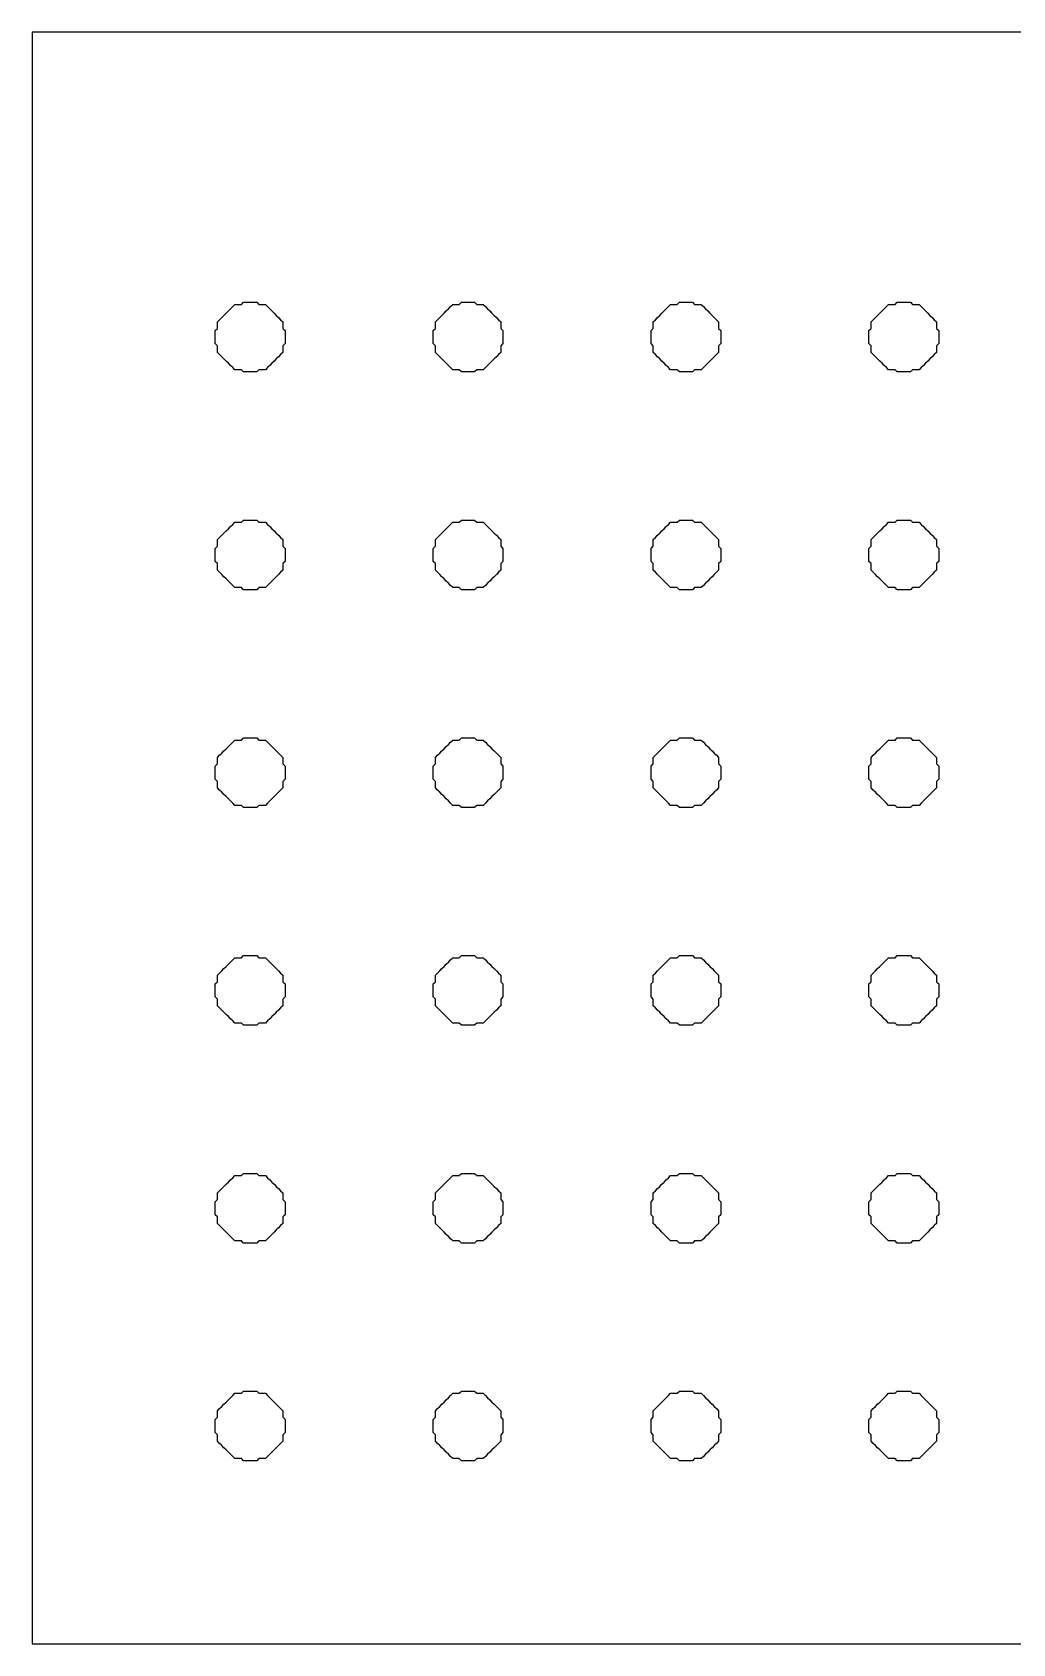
# Model space of a CAD drawing. Header units: millimetres. Extents: x 6 to 592, y 6 to 390.
# Drawn here: x 6 to 51, y 316 to 390 of the extents above; entities that cross this region are included whole.
import ezdxf

# ---------------------------------------------------------------- set-up
doc = ezdxf.new("R2010")
doc.units = ezdxf.units.MM
doc.layers.add('CUT', color=1, linetype='Continuous')
doc.layers.add('CUT_INNER', color=1, linetype='Continuous')

msp = doc.modelspace()

# ---------------------------------------------------------------- linework, layer by layer
at = {"layer": 'CUT'}
msp.add_lwpolyline([(96, 390), (6, 390), (6, 316), (96, 316), (96, 390)], close=True, dxfattribs=at)
at = {"layer": 'CUT_INNER'}
for points in [[(15.9, 374.4), (15.7, 374.4), (15.6, 374.5), (15.5, 374.5), (15.3, 374.5), (15.2, 374.6), (15.1, 374.7), (15, 374.8), (14.9, 374.9), (14.8, 375), (14.7, 375.1), (14.6, 375.2), (14.5, 375.3), (14.5, 375.5), (14.5, 375.6), (14.4, 375.7), (14.4, 375.9), (14.4, 376), (14.4, 376.1), (14.4, 376.3), (14.5, 376.4), (14.5, 376.5), (14.5, 376.7), (14.6, 376.8), (14.7, 376.9), (14.8, 377), (14.9, 377.1), (15, 377.2), (15.1, 377.3), (15.2, 377.4), (15.3, 377.5), (15.5, 377.5), (15.6, 377.5), (15.7, 377.6), (15.9, 377.6), (16, 377.6), (16.1, 377.6), (16.3, 377.6), (16.4, 377.5), (16.5, 377.5), (16.7, 377.5), (16.8, 377.4), (16.9, 377.3), (17, 377.2), (17.1, 377.1), (17.2, 377), (17.3, 376.9), (17.4, 376.8), (17.5, 376.7), (17.5, 376.5), (17.5, 376.4), (17.6, 376.3), (17.6, 376.1), (17.6, 376), (17.6, 375.9), (17.6, 375.7), (17.5, 375.6), (17.5, 375.5), (17.5, 375.3), (17.4, 375.2), (17.3, 375.1), (17.2, 375), (17.1, 374.9), (17, 374.8), (16.9, 374.7), (16.8, 374.6), (16.7, 374.5), (16.5, 374.5), (16.4, 374.5), (16.3, 374.4), (16.1, 374.4), (16, 374.4), (15.9, 374.4)], [(25.9, 374.4), (25.7, 374.4), (25.6, 374.5), (25.5, 374.5), (25.3, 374.5), (25.2, 374.6), (25.1, 374.7), (25, 374.8), (24.9, 374.9), (24.8, 375), (24.7, 375.1), (24.6, 375.2), (24.5, 375.3), (24.5, 375.5), (24.5, 375.6), (24.4, 375.7), (24.4, 375.9), (24.4, 376), (24.4, 376.1), (24.4, 376.3), (24.5, 376.4), (24.5, 376.5), (24.5, 376.7), (24.6, 376.8), (24.7, 376.9), (24.8, 377), (24.9, 377.1), (25, 377.2), (25.1, 377.3), (25.2, 377.4), (25.3, 377.5), (25.5, 377.5), (25.6, 377.5), (25.7, 377.6), (25.9, 377.6), (26, 377.6), (26.1, 377.6), (26.3, 377.6), (26.4, 377.5), (26.5, 377.5), (26.7, 377.5), (26.8, 377.4), (26.9, 377.3), (27, 377.2), (27.1, 377.1), (27.2, 377), (27.3, 376.9), (27.4, 376.8), (27.5, 376.7), (27.5, 376.5), (27.5, 376.4), (27.6, 376.3), (27.6, 376.1), (27.6, 376), (27.6, 375.9), (27.6, 375.7), (27.5, 375.6), (27.5, 375.5), (27.5, 375.3), (27.4, 375.2), (27.3, 375.1), (27.2, 375), (27.1, 374.9), (27, 374.8), (26.9, 374.7), (26.8, 374.6), (26.7, 374.5), (26.5, 374.5), (26.4, 374.5), (26.3, 374.4), (26.1, 374.4), (26, 374.4), (25.9, 374.4)], [(35.9, 374.4), (35.7, 374.4), (35.6, 374.5), (35.5, 374.5), (35.3, 374.5), (35.2, 374.6), (35.1, 374.7), (35, 374.8), (34.9, 374.9), (34.8, 375), (34.7, 375.1), (34.6, 375.2), (34.5, 375.3), (34.5, 375.5), (34.5, 375.6), (34.4, 375.7), (34.4, 375.9), (34.4, 376), (34.4, 376.1), (34.4, 376.3), (34.5, 376.4), (34.5, 376.5), (34.5, 376.7), (34.6, 376.8), (34.7, 376.9), (34.8, 377), (34.9, 377.1), (35, 377.2), (35.1, 377.3), (35.2, 377.4), (35.3, 377.5), (35.5, 377.5), (35.6, 377.5), (35.7, 377.6), (35.9, 377.6), (36, 377.6), (36.1, 377.6), (36.3, 377.6), (36.4, 377.5), (36.5, 377.5), (36.7, 377.5), (36.8, 377.4), (36.9, 377.3), (37, 377.2), (37.1, 377.1), (37.2, 377), (37.3, 376.9), (37.4, 376.8), (37.5, 376.7), (37.5, 376.5), (37.5, 376.4), (37.6, 376.3), (37.6, 376.1), (37.6, 376), (37.6, 375.9), (37.6, 375.7), (37.5, 375.6), (37.5, 375.5), (37.5, 375.3), (37.4, 375.2), (37.3, 375.1), (37.2, 375), (37.1, 374.9), (37, 374.8), (36.9, 374.7), (36.8, 374.6), (36.7, 374.5), (36.5, 374.5), (36.4, 374.5), (36.3, 374.4), (36.1, 374.4), (36, 374.4), (35.9, 374.4)], [(45.9, 374.4), (45.7, 374.4), (45.6, 374.5), (45.5, 374.5), (45.3, 374.5), (45.2, 374.6), (45.1, 374.7), (45, 374.8), (44.9, 374.9), (44.8, 375), (44.7, 375.1), (44.6, 375.2), (44.5, 375.3), (44.5, 375.5), (44.5, 375.6), (44.4, 375.7), (44.4, 375.9), (44.4, 376), (44.4, 376.1), (44.4, 376.3), (44.5, 376.4), (44.5, 376.5), (44.5, 376.7), (44.6, 376.8), (44.7, 376.9), (44.8, 377), (44.9, 377.1), (45, 377.2), (45.1, 377.3), (45.2, 377.4), (45.3, 377.5), (45.5, 377.5), (45.6, 377.5), (45.7, 377.6), (45.9, 377.6), (46, 377.6), (46.1, 377.6), (46.3, 377.6), (46.4, 377.5), (46.5, 377.5), (46.7, 377.5), (46.8, 377.4), (46.9, 377.3), (47, 377.2), (47.1, 377.1), (47.2, 377), (47.3, 376.9), (47.4, 376.8), (47.5, 376.7), (47.5, 376.5), (47.5, 376.4), (47.6, 376.3), (47.6, 376.1), (47.6, 376), (47.6, 375.9), (47.6, 375.7), (47.5, 375.6), (47.5, 375.5), (47.5, 375.3), (47.4, 375.2), (47.3, 375.1), (47.2, 375), (47.1, 374.9), (47, 374.8), (46.9, 374.7), (46.8, 374.6), (46.7, 374.5), (46.5, 374.5), (46.4, 374.5), (46.3, 374.4), (46.1, 374.4), (46, 374.4), (45.9, 374.4)], [(15.9, 364.4), (15.7, 364.4), (15.6, 364.5), (15.5, 364.5), (15.3, 364.5), (15.2, 364.6), (15.1, 364.7), (15, 364.8), (14.9, 364.9), (14.8, 365), (14.7, 365.1), (14.6, 365.2), (14.5, 365.3), (14.5, 365.5), (14.5, 365.6), (14.4, 365.7), (14.4, 365.9), (14.4, 366), (14.4, 366.1), (14.4, 366.3), (14.5, 366.4), (14.5, 366.5), (14.5, 366.7), (14.6, 366.8), (14.7, 366.9), (14.8, 367), (14.9, 367.1), (15, 367.2), (15.1, 367.3), (15.2, 367.4), (15.3, 367.5), (15.5, 367.5), (15.6, 367.5), (15.7, 367.6), (15.9, 367.6), (16, 367.6), (16.1, 367.6), (16.3, 367.6), (16.4, 367.5), (16.5, 367.5), (16.7, 367.5), (16.8, 367.4), (16.9, 367.3), (17, 367.2), (17.1, 367.1), (17.2, 367), (17.3, 366.9), (17.4, 366.8), (17.5, 366.7), (17.5, 366.5), (17.5, 366.4), (17.6, 366.3), (17.6, 366.1), (17.6, 366), (17.6, 365.9), (17.6, 365.7), (17.5, 365.6), (17.5, 365.5), (17.5, 365.3), (17.4, 365.2), (17.3, 365.1), (17.2, 365), (17.1, 364.9), (17, 364.8), (16.9, 364.7), (16.8, 364.6), (16.7, 364.5), (16.5, 364.5), (16.4, 364.5), (16.3, 364.4), (16.1, 364.4), (16, 364.4), (15.9, 364.4)], [(25.9, 364.4), (25.7, 364.4), (25.6, 364.5), (25.5, 364.5), (25.3, 364.5), (25.2, 364.6), (25.1, 364.7), (25, 364.8), (24.9, 364.9), (24.8, 365), (24.7, 365.1), (24.6, 365.2), (24.5, 365.3), (24.5, 365.5), (24.5, 365.6), (24.4, 365.7), (24.4, 365.9), (24.4, 366), (24.4, 366.1), (24.4, 366.3), (24.5, 366.4), (24.5, 366.5), (24.5, 366.7), (24.6, 366.8), (24.7, 366.9), (24.8, 367), (24.9, 367.1), (25, 367.2), (25.1, 367.3), (25.2, 367.4), (25.3, 367.5), (25.5, 367.5), (25.6, 367.5), (25.7, 367.6), (25.9, 367.6), (26, 367.6), (26.1, 367.6), (26.3, 367.6), (26.4, 367.5), (26.5, 367.5), (26.7, 367.5), (26.8, 367.4), (26.9, 367.3), (27, 367.2), (27.1, 367.1), (27.2, 367), (27.3, 366.9), (27.4, 366.8), (27.5, 366.7), (27.5, 366.5), (27.5, 366.4), (27.6, 366.3), (27.6, 366.1), (27.6, 366), (27.6, 365.9), (27.6, 365.7), (27.5, 365.6), (27.5, 365.5), (27.5, 365.3), (27.4, 365.2), (27.3, 365.1), (27.2, 365), (27.1, 364.9), (27, 364.8), (26.9, 364.7), (26.8, 364.6), (26.7, 364.5), (26.5, 364.5), (26.4, 364.5), (26.3, 364.4), (26.1, 364.4), (26, 364.4), (25.9, 364.4)], [(35.9, 364.4), (35.7, 364.4), (35.6, 364.5), (35.5, 364.5), (35.3, 364.5), (35.2, 364.6), (35.1, 364.7), (35, 364.8), (34.9, 364.9), (34.8, 365), (34.7, 365.1), (34.6, 365.2), (34.5, 365.3), (34.5, 365.5), (34.5, 365.6), (34.4, 365.7), (34.4, 365.9), (34.4, 366), (34.4, 366.1), (34.4, 366.3), (34.5, 366.4), (34.5, 366.5), (34.5, 366.7), (34.6, 366.8), (34.7, 366.9), (34.8, 367), (34.9, 367.1), (35, 367.2), (35.1, 367.3), (35.2, 367.4), (35.3, 367.5), (35.5, 367.5), (35.6, 367.5), (35.7, 367.6), (35.9, 367.6), (36, 367.6), (36.1, 367.6), (36.3, 367.6), (36.4, 367.5), (36.5, 367.5), (36.7, 367.5), (36.8, 367.4), (36.9, 367.3), (37, 367.2), (37.1, 367.1), (37.2, 367), (37.3, 366.9), (37.4, 366.8), (37.5, 366.7), (37.5, 366.5), (37.5, 366.4), (37.6, 366.3), (37.6, 366.1), (37.6, 366), (37.6, 365.9), (37.6, 365.7), (37.5, 365.6), (37.5, 365.5), (37.5, 365.3), (37.4, 365.2), (37.3, 365.1), (37.2, 365), (37.1, 364.9), (37, 364.8), (36.9, 364.7), (36.8, 364.6), (36.7, 364.5), (36.5, 364.5), (36.4, 364.5), (36.3, 364.4), (36.1, 364.4), (36, 364.4), (35.9, 364.4)], [(45.9, 364.4), (45.7, 364.4), (45.6, 364.5), (45.5, 364.5), (45.3, 364.5), (45.2, 364.6), (45.1, 364.7), (45, 364.8), (44.9, 364.9), (44.8, 365), (44.7, 365.1), (44.6, 365.2), (44.5, 365.3), (44.5, 365.5), (44.5, 365.6), (44.4, 365.7), (44.4, 365.9), (44.4, 366), (44.4, 366.1), (44.4, 366.3), (44.5, 366.4), (44.5, 366.5), (44.5, 366.7), (44.6, 366.8), (44.7, 366.9), (44.8, 367), (44.9, 367.1), (45, 367.2), (45.1, 367.3), (45.2, 367.4), (45.3, 367.5), (45.5, 367.5), (45.6, 367.5), (45.7, 367.6), (45.9, 367.6), (46, 367.6), (46.1, 367.6), (46.3, 367.6), (46.4, 367.5), (46.5, 367.5), (46.7, 367.5), (46.8, 367.4), (46.9, 367.3), (47, 367.2), (47.1, 367.1), (47.2, 367), (47.3, 366.9), (47.4, 366.8), (47.5, 366.7), (47.5, 366.5), (47.5, 366.4), (47.6, 366.3), (47.6, 366.1), (47.6, 366), (47.6, 365.9), (47.6, 365.7), (47.5, 365.6), (47.5, 365.5), (47.5, 365.3), (47.4, 365.2), (47.3, 365.1), (47.2, 365), (47.1, 364.9), (47, 364.8), (46.9, 364.7), (46.8, 364.6), (46.7, 364.5), (46.5, 364.5), (46.4, 364.5), (46.3, 364.4), (46.1, 364.4), (46, 364.4), (45.9, 364.4)], [(15.9, 354.4), (15.7, 354.4), (15.6, 354.5), (15.5, 354.5), (15.3, 354.5), (15.2, 354.6), (15.1, 354.7), (15, 354.8), (14.9, 354.9), (14.8, 355), (14.7, 355.1), (14.6, 355.2), (14.5, 355.3), (14.5, 355.5), (14.5, 355.6), (14.4, 355.7), (14.4, 355.9), (14.4, 356), (14.4, 356.1), (14.4, 356.3), (14.5, 356.4), (14.5, 356.5), (14.5, 356.7), (14.6, 356.8), (14.7, 356.9), (14.8, 357), (14.9, 357.1), (15, 357.2), (15.1, 357.3), (15.2, 357.4), (15.3, 357.5), (15.5, 357.5), (15.6, 357.5), (15.7, 357.6), (15.9, 357.6), (16, 357.6), (16.1, 357.6), (16.3, 357.6), (16.4, 357.5), (16.5, 357.5), (16.7, 357.5), (16.8, 357.4), (16.9, 357.3), (17, 357.2), (17.1, 357.1), (17.2, 357), (17.3, 356.9), (17.4, 356.8), (17.5, 356.7), (17.5, 356.5), (17.5, 356.4), (17.6, 356.3), (17.6, 356.1), (17.6, 356), (17.6, 355.9), (17.6, 355.7), (17.5, 355.6), (17.5, 355.5), (17.5, 355.3), (17.4, 355.2), (17.3, 355.1), (17.2, 355), (17.1, 354.9), (17, 354.8), (16.9, 354.7), (16.8, 354.6), (16.7, 354.5), (16.5, 354.5), (16.4, 354.5), (16.3, 354.4), (16.1, 354.4), (16, 354.4), (15.9, 354.4)], [(25.9, 354.4), (25.7, 354.4), (25.6, 354.5), (25.5, 354.5), (25.3, 354.5), (25.2, 354.6), (25.1, 354.7), (25, 354.8), (24.9, 354.9), (24.8, 355), (24.7, 355.1), (24.6, 355.2), (24.5, 355.3), (24.5, 355.5), (24.5, 355.6), (24.4, 355.7), (24.4, 355.9), (24.4, 356), (24.4, 356.1), (24.4, 356.3), (24.5, 356.4), (24.5, 356.5), (24.5, 356.7), (24.6, 356.8), (24.7, 356.9), (24.8, 357), (24.9, 357.1), (25, 357.2), (25.1, 357.3), (25.2, 357.4), (25.3, 357.5), (25.5, 357.5), (25.6, 357.5), (25.7, 357.6), (25.9, 357.6), (26, 357.6), (26.1, 357.6), (26.3, 357.6), (26.4, 357.5), (26.5, 357.5), (26.7, 357.5), (26.8, 357.4), (26.9, 357.3), (27, 357.2), (27.1, 357.1), (27.2, 357), (27.3, 356.9), (27.4, 356.8), (27.5, 356.7), (27.5, 356.5), (27.5, 356.4), (27.6, 356.3), (27.6, 356.1), (27.6, 356), (27.6, 355.9), (27.6, 355.7), (27.5, 355.6), (27.5, 355.5), (27.5, 355.3), (27.4, 355.2), (27.3, 355.1), (27.2, 355), (27.1, 354.9), (27, 354.8), (26.9, 354.7), (26.8, 354.6), (26.7, 354.5), (26.5, 354.5), (26.4, 354.5), (26.3, 354.4), (26.1, 354.4), (26, 354.4), (25.9, 354.4)], [(35.9, 354.4), (35.7, 354.4), (35.6, 354.5), (35.5, 354.5), (35.3, 354.5), (35.2, 354.6), (35.1, 354.7), (35, 354.8), (34.9, 354.9), (34.8, 355), (34.7, 355.1), (34.6, 355.2), (34.5, 355.3), (34.5, 355.5), (34.5, 355.6), (34.4, 355.7), (34.4, 355.9), (34.4, 356), (34.4, 356.1), (34.4, 356.3), (34.5, 356.4), (34.5, 356.5), (34.5, 356.7), (34.6, 356.8), (34.7, 356.9), (34.8, 357), (34.9, 357.1), (35, 357.2), (35.1, 357.3), (35.2, 357.4), (35.3, 357.5), (35.5, 357.5), (35.6, 357.5), (35.7, 357.6), (35.9, 357.6), (36, 357.6), (36.1, 357.6), (36.3, 357.6), (36.4, 357.5), (36.5, 357.5), (36.7, 357.5), (36.8, 357.4), (36.9, 357.3), (37, 357.2), (37.1, 357.1), (37.2, 357), (37.3, 356.9), (37.4, 356.8), (37.5, 356.7), (37.5, 356.5), (37.5, 356.4), (37.6, 356.3), (37.6, 356.1), (37.6, 356), (37.6, 355.9), (37.6, 355.7), (37.5, 355.6), (37.5, 355.5), (37.5, 355.3), (37.4, 355.2), (37.3, 355.1), (37.2, 355), (37.1, 354.9), (37, 354.8), (36.9, 354.7), (36.8, 354.6), (36.7, 354.5), (36.5, 354.5), (36.4, 354.5), (36.3, 354.4), (36.1, 354.4), (36, 354.4), (35.9, 354.4)], [(45.9, 354.4), (45.7, 354.4), (45.6, 354.5), (45.5, 354.5), (45.3, 354.5), (45.2, 354.6), (45.1, 354.7), (45, 354.8), (44.9, 354.9), (44.8, 355), (44.7, 355.1), (44.6, 355.2), (44.5, 355.3), (44.5, 355.5), (44.5, 355.6), (44.4, 355.7), (44.4, 355.9), (44.4, 356), (44.4, 356.1), (44.4, 356.3), (44.5, 356.4), (44.5, 356.5), (44.5, 356.7), (44.6, 356.8), (44.7, 356.9), (44.8, 357), (44.9, 357.1), (45, 357.2), (45.1, 357.3), (45.2, 357.4), (45.3, 357.5), (45.5, 357.5), (45.6, 357.5), (45.7, 357.6), (45.9, 357.6), (46, 357.6), (46.1, 357.6), (46.3, 357.6), (46.4, 357.5), (46.5, 357.5), (46.7, 357.5), (46.8, 357.4), (46.9, 357.3), (47, 357.2), (47.1, 357.1), (47.2, 357), (47.3, 356.9), (47.4, 356.8), (47.5, 356.7), (47.5, 356.5), (47.5, 356.4), (47.6, 356.3), (47.6, 356.1), (47.6, 356), (47.6, 355.9), (47.6, 355.7), (47.5, 355.6), (47.5, 355.5), (47.5, 355.3), (47.4, 355.2), (47.3, 355.1), (47.2, 355), (47.1, 354.9), (47, 354.8), (46.9, 354.7), (46.8, 354.6), (46.7, 354.5), (46.5, 354.5), (46.4, 354.5), (46.3, 354.4), (46.1, 354.4), (46, 354.4), (45.9, 354.4)], [(15.9, 344.4), (15.7, 344.4), (15.6, 344.5), (15.5, 344.5), (15.3, 344.5), (15.2, 344.6), (15.1, 344.7), (15, 344.8), (14.9, 344.9), (14.8, 345), (14.7, 345.1), (14.6, 345.2), (14.5, 345.3), (14.5, 345.5), (14.5, 345.6), (14.4, 345.7), (14.4, 345.9), (14.4, 346), (14.4, 346.1), (14.4, 346.3), (14.5, 346.4), (14.5, 346.5), (14.5, 346.7), (14.6, 346.8), (14.7, 346.9), (14.8, 347), (14.9, 347.1), (15, 347.2), (15.1, 347.3), (15.2, 347.4), (15.3, 347.5), (15.5, 347.5), (15.6, 347.5), (15.7, 347.6), (15.9, 347.6), (16, 347.6), (16.1, 347.6), (16.3, 347.6), (16.4, 347.5), (16.5, 347.5), (16.7, 347.5), (16.8, 347.4), (16.9, 347.3), (17, 347.2), (17.1, 347.1), (17.2, 347), (17.3, 346.9), (17.4, 346.8), (17.5, 346.7), (17.5, 346.5), (17.5, 346.4), (17.6, 346.3), (17.6, 346.1), (17.6, 346), (17.6, 345.9), (17.6, 345.7), (17.5, 345.6), (17.5, 345.5), (17.5, 345.3), (17.4, 345.2), (17.3, 345.1), (17.2, 345), (17.1, 344.9), (17, 344.8), (16.9, 344.7), (16.8, 344.6), (16.7, 344.5), (16.5, 344.5), (16.4, 344.5), (16.3, 344.4), (16.1, 344.4), (16, 344.4), (15.9, 344.4)], [(25.9, 344.4), (25.7, 344.4), (25.6, 344.5), (25.5, 344.5), (25.3, 344.5), (25.2, 344.6), (25.1, 344.7), (25, 344.8), (24.9, 344.9), (24.8, 345), (24.7, 345.1), (24.6, 345.2), (24.5, 345.3), (24.5, 345.5), (24.5, 345.6), (24.4, 345.7), (24.4, 345.9), (24.4, 346), (24.4, 346.1), (24.4, 346.3), (24.5, 346.4), (24.5, 346.5), (24.5, 346.7), (24.6, 346.8), (24.7, 346.9), (24.8, 347), (24.9, 347.1), (25, 347.2), (25.1, 347.3), (25.2, 347.4), (25.3, 347.5), (25.5, 347.5), (25.6, 347.5), (25.7, 347.6), (25.9, 347.6), (26, 347.6), (26.1, 347.6), (26.3, 347.6), (26.4, 347.5), (26.5, 347.5), (26.7, 347.5), (26.8, 347.4), (26.9, 347.3), (27, 347.2), (27.1, 347.1), (27.2, 347), (27.3, 346.9), (27.4, 346.8), (27.5, 346.7), (27.5, 346.5), (27.5, 346.4), (27.6, 346.3), (27.6, 346.1), (27.6, 346), (27.6, 345.9), (27.6, 345.7), (27.5, 345.6), (27.5, 345.5), (27.5, 345.3), (27.4, 345.2), (27.3, 345.1), (27.2, 345), (27.1, 344.9), (27, 344.8), (26.9, 344.7), (26.8, 344.6), (26.7, 344.5), (26.5, 344.5), (26.4, 344.5), (26.3, 344.4), (26.1, 344.4), (26, 344.4), (25.9, 344.4)], [(35.9, 344.4), (35.7, 344.4), (35.6, 344.5), (35.5, 344.5), (35.3, 344.5), (35.2, 344.6), (35.1, 344.7), (35, 344.8), (34.9, 344.9), (34.8, 345), (34.7, 345.1), (34.6, 345.2), (34.5, 345.3), (34.5, 345.5), (34.5, 345.6), (34.4, 345.7), (34.4, 345.9), (34.4, 346), (34.4, 346.1), (34.4, 346.3), (34.5, 346.4), (34.5, 346.5), (34.5, 346.7), (34.6, 346.8), (34.7, 346.9), (34.8, 347), (34.9, 347.1), (35, 347.2), (35.1, 347.3), (35.2, 347.4), (35.3, 347.5), (35.5, 347.5), (35.6, 347.5), (35.7, 347.6), (35.9, 347.6), (36, 347.6), (36.1, 347.6), (36.3, 347.6), (36.4, 347.5), (36.5, 347.5), (36.7, 347.5), (36.8, 347.4), (36.9, 347.3), (37, 347.2), (37.1, 347.1), (37.2, 347), (37.3, 346.9), (37.4, 346.8), (37.5, 346.7), (37.5, 346.5), (37.5, 346.4), (37.6, 346.3), (37.6, 346.1), (37.6, 346), (37.6, 345.9), (37.6, 345.7), (37.5, 345.6), (37.5, 345.5), (37.5, 345.3), (37.4, 345.2), (37.3, 345.1), (37.2, 345), (37.1, 344.9), (37, 344.8), (36.9, 344.7), (36.8, 344.6), (36.7, 344.5), (36.5, 344.5), (36.4, 344.5), (36.3, 344.4), (36.1, 344.4), (36, 344.4), (35.9, 344.4)], [(45.9, 344.4), (45.7, 344.4), (45.6, 344.5), (45.5, 344.5), (45.3, 344.5), (45.2, 344.6), (45.1, 344.7), (45, 344.8), (44.9, 344.9), (44.8, 345), (44.7, 345.1), (44.6, 345.2), (44.5, 345.3), (44.5, 345.5), (44.5, 345.6), (44.4, 345.7), (44.4, 345.9), (44.4, 346), (44.4, 346.1), (44.4, 346.3), (44.5, 346.4), (44.5, 346.5), (44.5, 346.7), (44.6, 346.8), (44.7, 346.9), (44.8, 347), (44.9, 347.1), (45, 347.2), (45.1, 347.3), (45.2, 347.4), (45.3, 347.5), (45.5, 347.5), (45.6, 347.5), (45.7, 347.6), (45.9, 347.6), (46, 347.6), (46.1, 347.6), (46.3, 347.6), (46.4, 347.5), (46.5, 347.5), (46.7, 347.5), (46.8, 347.4), (46.9, 347.3), (47, 347.2), (47.1, 347.1), (47.2, 347), (47.3, 346.9), (47.4, 346.8), (47.5, 346.7), (47.5, 346.5), (47.5, 346.4), (47.6, 346.3), (47.6, 346.1), (47.6, 346), (47.6, 345.9), (47.6, 345.7), (47.5, 345.6), (47.5, 345.5), (47.5, 345.3), (47.4, 345.2), (47.3, 345.1), (47.2, 345), (47.1, 344.9), (47, 344.8), (46.9, 344.7), (46.8, 344.6), (46.7, 344.5), (46.5, 344.5), (46.4, 344.5), (46.3, 344.4), (46.1, 344.4), (46, 344.4), (45.9, 344.4)], [(15.9, 334.4), (15.7, 334.4), (15.6, 334.5), (15.5, 334.5), (15.3, 334.5), (15.2, 334.6), (15.1, 334.7), (15, 334.8), (14.9, 334.9), (14.8, 335), (14.7, 335.1), (14.6, 335.2), (14.5, 335.3), (14.5, 335.5), (14.5, 335.6), (14.4, 335.7), (14.4, 335.9), (14.4, 336), (14.4, 336.1), (14.4, 336.3), (14.5, 336.4), (14.5, 336.5), (14.5, 336.7), (14.6, 336.8), (14.7, 336.9), (14.8, 337), (14.9, 337.1), (15, 337.2), (15.1, 337.3), (15.2, 337.4), (15.3, 337.5), (15.5, 337.5), (15.6, 337.5), (15.7, 337.6), (15.9, 337.6), (16, 337.6), (16.1, 337.6), (16.3, 337.6), (16.4, 337.5), (16.5, 337.5), (16.7, 337.5), (16.8, 337.4), (16.9, 337.3), (17, 337.2), (17.1, 337.1), (17.2, 337), (17.3, 336.9), (17.4, 336.8), (17.5, 336.7), (17.5, 336.5), (17.5, 336.4), (17.6, 336.3), (17.6, 336.1), (17.6, 336), (17.6, 335.9), (17.6, 335.7), (17.5, 335.6), (17.5, 335.5), (17.5, 335.3), (17.4, 335.2), (17.3, 335.1), (17.2, 335), (17.1, 334.9), (17, 334.8), (16.9, 334.7), (16.8, 334.6), (16.7, 334.5), (16.5, 334.5), (16.4, 334.5), (16.3, 334.4), (16.1, 334.4), (16, 334.4), (15.9, 334.4)], [(25.9, 334.4), (25.7, 334.4), (25.6, 334.5), (25.5, 334.5), (25.3, 334.5), (25.2, 334.6), (25.1, 334.7), (25, 334.8), (24.9, 334.9), (24.8, 335), (24.7, 335.1), (24.6, 335.2), (24.5, 335.3), (24.5, 335.5), (24.5, 335.6), (24.4, 335.7), (24.4, 335.9), (24.4, 336), (24.4, 336.1), (24.4, 336.3), (24.5, 336.4), (24.5, 336.5), (24.5, 336.7), (24.6, 336.8), (24.7, 336.9), (24.8, 337), (24.9, 337.1), (25, 337.2), (25.1, 337.3), (25.2, 337.4), (25.3, 337.5), (25.5, 337.5), (25.6, 337.5), (25.7, 337.6), (25.9, 337.6), (26, 337.6), (26.1, 337.6), (26.3, 337.6), (26.4, 337.5), (26.5, 337.5), (26.7, 337.5), (26.8, 337.4), (26.9, 337.3), (27, 337.2), (27.1, 337.1), (27.2, 337), (27.3, 336.9), (27.4, 336.8), (27.5, 336.7), (27.5, 336.5), (27.5, 336.4), (27.6, 336.3), (27.6, 336.1), (27.6, 336), (27.6, 335.9), (27.6, 335.7), (27.5, 335.6), (27.5, 335.5), (27.5, 335.3), (27.4, 335.2), (27.3, 335.1), (27.2, 335), (27.1, 334.9), (27, 334.8), (26.9, 334.7), (26.8, 334.6), (26.7, 334.5), (26.5, 334.5), (26.4, 334.5), (26.3, 334.4), (26.1, 334.4), (26, 334.4), (25.9, 334.4)], [(35.9, 334.4), (35.7, 334.4), (35.6, 334.5), (35.5, 334.5), (35.3, 334.5), (35.2, 334.6), (35.1, 334.7), (35, 334.8), (34.9, 334.9), (34.8, 335), (34.7, 335.1), (34.6, 335.2), (34.5, 335.3), (34.5, 335.5), (34.5, 335.6), (34.4, 335.7), (34.4, 335.9), (34.4, 336), (34.4, 336.1), (34.4, 336.3), (34.5, 336.4), (34.5, 336.5), (34.5, 336.7), (34.6, 336.8), (34.7, 336.9), (34.8, 337), (34.9, 337.1), (35, 337.2), (35.1, 337.3), (35.2, 337.4), (35.3, 337.5), (35.5, 337.5), (35.6, 337.5), (35.7, 337.6), (35.9, 337.6), (36, 337.6), (36.1, 337.6), (36.3, 337.6), (36.4, 337.5), (36.5, 337.5), (36.7, 337.5), (36.8, 337.4), (36.9, 337.3), (37, 337.2), (37.1, 337.1), (37.2, 337), (37.3, 336.9), (37.4, 336.8), (37.5, 336.7), (37.5, 336.5), (37.5, 336.4), (37.6, 336.3), (37.6, 336.1), (37.6, 336), (37.6, 335.9), (37.6, 335.7), (37.5, 335.6), (37.5, 335.5), (37.5, 335.3), (37.4, 335.2), (37.3, 335.1), (37.2, 335), (37.1, 334.9), (37, 334.8), (36.9, 334.7), (36.8, 334.6), (36.7, 334.5), (36.5, 334.5), (36.4, 334.5), (36.3, 334.4), (36.1, 334.4), (36, 334.4), (35.9, 334.4)], [(45.9, 334.4), (45.7, 334.4), (45.6, 334.5), (45.5, 334.5), (45.3, 334.5), (45.2, 334.6), (45.1, 334.7), (45, 334.8), (44.9, 334.9), (44.8, 335), (44.7, 335.1), (44.6, 335.2), (44.5, 335.3), (44.5, 335.5), (44.5, 335.6), (44.4, 335.7), (44.4, 335.9), (44.4, 336), (44.4, 336.1), (44.4, 336.3), (44.5, 336.4), (44.5, 336.5), (44.5, 336.7), (44.6, 336.8), (44.7, 336.9), (44.8, 337), (44.9, 337.1), (45, 337.2), (45.1, 337.3), (45.2, 337.4), (45.3, 337.5), (45.5, 337.5), (45.6, 337.5), (45.7, 337.6), (45.9, 337.6), (46, 337.6), (46.1, 337.6), (46.3, 337.6), (46.4, 337.5), (46.5, 337.5), (46.7, 337.5), (46.8, 337.4), (46.9, 337.3), (47, 337.2), (47.1, 337.1), (47.2, 337), (47.3, 336.9), (47.4, 336.8), (47.5, 336.7), (47.5, 336.5), (47.5, 336.4), (47.6, 336.3), (47.6, 336.1), (47.6, 336), (47.6, 335.9), (47.6, 335.7), (47.5, 335.6), (47.5, 335.5), (47.5, 335.3), (47.4, 335.2), (47.3, 335.1), (47.2, 335), (47.1, 334.9), (47, 334.8), (46.9, 334.7), (46.8, 334.6), (46.7, 334.5), (46.5, 334.5), (46.4, 334.5), (46.3, 334.4), (46.1, 334.4), (46, 334.4), (45.9, 334.4)], [(15.9, 324.4), (15.7, 324.4), (15.6, 324.5), (15.5, 324.5), (15.3, 324.5), (15.2, 324.6), (15.1, 324.7), (15, 324.8), (14.9, 324.9), (14.8, 325), (14.7, 325.1), (14.6, 325.2), (14.5, 325.3), (14.5, 325.5), (14.5, 325.6), (14.4, 325.7), (14.4, 325.9), (14.4, 326), (14.4, 326.1), (14.4, 326.3), (14.5, 326.4), (14.5, 326.5), (14.5, 326.7), (14.6, 326.8), (14.7, 326.9), (14.8, 327), (14.9, 327.1), (15, 327.2), (15.1, 327.3), (15.2, 327.4), (15.3, 327.5), (15.5, 327.5), (15.6, 327.5), (15.7, 327.6), (15.9, 327.6), (16, 327.6), (16.1, 327.6), (16.3, 327.6), (16.4, 327.5), (16.5, 327.5), (16.7, 327.5), (16.8, 327.4), (16.9, 327.3), (17, 327.2), (17.1, 327.1), (17.2, 327), (17.3, 326.9), (17.4, 326.8), (17.5, 326.7), (17.5, 326.5), (17.5, 326.4), (17.6, 326.3), (17.6, 326.1), (17.6, 326), (17.6, 325.9), (17.6, 325.7), (17.5, 325.6), (17.5, 325.5), (17.5, 325.3), (17.4, 325.2), (17.3, 325.1), (17.2, 325), (17.1, 324.9), (17, 324.8), (16.9, 324.7), (16.8, 324.6), (16.7, 324.5), (16.5, 324.5), (16.4, 324.5), (16.3, 324.4), (16.1, 324.4), (16, 324.4), (15.9, 324.4)], [(25.9, 324.4), (25.7, 324.4), (25.6, 324.5), (25.5, 324.5), (25.3, 324.5), (25.2, 324.6), (25.1, 324.7), (25, 324.8), (24.9, 324.9), (24.8, 325), (24.7, 325.1), (24.6, 325.2), (24.5, 325.3), (24.5, 325.5), (24.5, 325.6), (24.4, 325.7), (24.4, 325.9), (24.4, 326), (24.4, 326.1), (24.4, 326.3), (24.5, 326.4), (24.5, 326.5), (24.5, 326.7), (24.6, 326.8), (24.7, 326.9), (24.8, 327), (24.9, 327.1), (25, 327.2), (25.1, 327.3), (25.2, 327.4), (25.3, 327.5), (25.5, 327.5), (25.6, 327.5), (25.7, 327.6), (25.9, 327.6), (26, 327.6), (26.1, 327.6), (26.3, 327.6), (26.4, 327.5), (26.5, 327.5), (26.7, 327.5), (26.8, 327.4), (26.9, 327.3), (27, 327.2), (27.1, 327.1), (27.2, 327), (27.3, 326.9), (27.4, 326.8), (27.5, 326.7), (27.5, 326.5), (27.5, 326.4), (27.6, 326.3), (27.6, 326.1), (27.6, 326), (27.6, 325.9), (27.6, 325.7), (27.5, 325.6), (27.5, 325.5), (27.5, 325.3), (27.4, 325.2), (27.3, 325.1), (27.2, 325), (27.1, 324.9), (27, 324.8), (26.9, 324.7), (26.8, 324.6), (26.7, 324.5), (26.5, 324.5), (26.4, 324.5), (26.3, 324.4), (26.1, 324.4), (26, 324.4), (25.9, 324.4)], [(35.9, 324.4), (35.7, 324.4), (35.6, 324.5), (35.5, 324.5), (35.3, 324.5), (35.2, 324.6), (35.1, 324.7), (35, 324.8), (34.9, 324.9), (34.8, 325), (34.7, 325.1), (34.6, 325.2), (34.5, 325.3), (34.5, 325.5), (34.5, 325.6), (34.4, 325.7), (34.4, 325.9), (34.4, 326), (34.4, 326.1), (34.4, 326.3), (34.5, 326.4), (34.5, 326.5), (34.5, 326.7), (34.6, 326.8), (34.7, 326.9), (34.8, 327), (34.9, 327.1), (35, 327.2), (35.1, 327.3), (35.2, 327.4), (35.3, 327.5), (35.5, 327.5), (35.6, 327.5), (35.7, 327.6), (35.9, 327.6), (36, 327.6), (36.1, 327.6), (36.3, 327.6), (36.4, 327.5), (36.5, 327.5), (36.7, 327.5), (36.8, 327.4), (36.9, 327.3), (37, 327.2), (37.1, 327.1), (37.2, 327), (37.3, 326.9), (37.4, 326.8), (37.5, 326.7), (37.5, 326.5), (37.5, 326.4), (37.6, 326.3), (37.6, 326.1), (37.6, 326), (37.6, 325.9), (37.6, 325.7), (37.5, 325.6), (37.5, 325.5), (37.5, 325.3), (37.4, 325.2), (37.3, 325.1), (37.2, 325), (37.1, 324.9), (37, 324.8), (36.9, 324.7), (36.8, 324.6), (36.7, 324.5), (36.5, 324.5), (36.4, 324.5), (36.3, 324.4), (36.1, 324.4), (36, 324.4), (35.9, 324.4)], [(45.9, 324.4), (45.7, 324.4), (45.6, 324.5), (45.5, 324.5), (45.3, 324.5), (45.2, 324.6), (45.1, 324.7), (45, 324.8), (44.9, 324.9), (44.8, 325), (44.7, 325.1), (44.6, 325.2), (44.5, 325.3), (44.5, 325.5), (44.5, 325.6), (44.4, 325.7), (44.4, 325.9), (44.4, 326), (44.4, 326.1), (44.4, 326.3), (44.5, 326.4), (44.5, 326.5), (44.5, 326.7), (44.6, 326.8), (44.7, 326.9), (44.8, 327), (44.9, 327.1), (45, 327.2), (45.1, 327.3), (45.2, 327.4), (45.3, 327.5), (45.5, 327.5), (45.6, 327.5), (45.7, 327.6), (45.9, 327.6), (46, 327.6), (46.1, 327.6), (46.3, 327.6), (46.4, 327.5), (46.5, 327.5), (46.7, 327.5), (46.8, 327.4), (46.9, 327.3), (47, 327.2), (47.1, 327.1), (47.2, 327), (47.3, 326.9), (47.4, 326.8), (47.5, 326.7), (47.5, 326.5), (47.5, 326.4), (47.6, 326.3), (47.6, 326.1), (47.6, 326), (47.6, 325.9), (47.6, 325.7), (47.5, 325.6), (47.5, 325.5), (47.5, 325.3), (47.4, 325.2), (47.3, 325.1), (47.2, 325), (47.1, 324.9), (47, 324.8), (46.9, 324.7), (46.8, 324.6), (46.7, 324.5), (46.5, 324.5), (46.4, 324.5), (46.3, 324.4), (46.1, 324.4), (46, 324.4), (45.9, 324.4)]]:
    msp.add_lwpolyline(points, close=True, dxfattribs=at)

doc.saveas('drawing.dxf')
